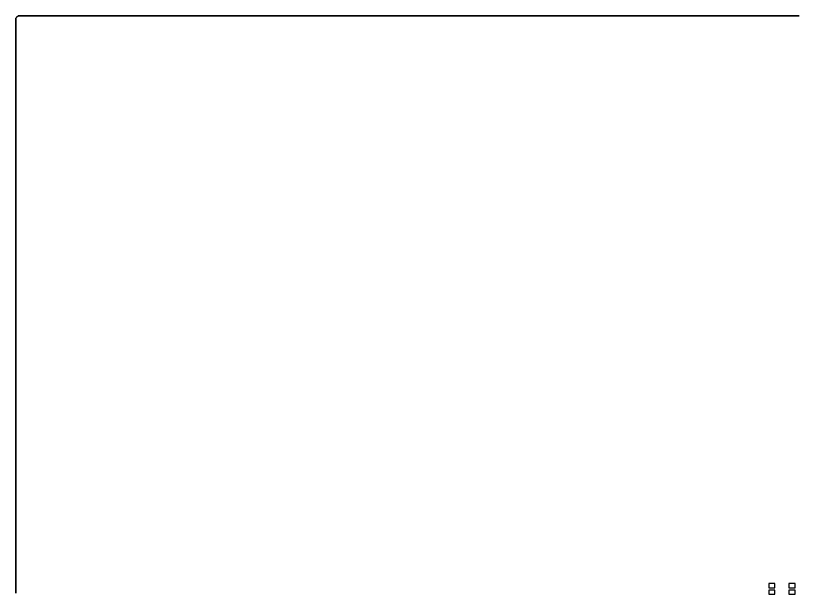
# Model space of a CAD drawing. Extents: x -190 to 190, y -140 to 140.
# Drawn here: x -190 to -0.3, y 0 to 140 of the extents above; entities that cross this region are included whole.
import ezdxf

# ---------------------------------------------------------------- set-up
doc = ezdxf.new("R2010")
doc.units = 0
doc.header["$MEASUREMENT"] = 0
doc.layers.get('0').update_dxf_attribs({"linetype": 'CONTINUOUS'})

msp = doc.modelspace()

# ---------------------------------------------------------------- linework, layer by layer
for points in [[(-0.3, 140.000996), (-189, 140.000996), (-189, 140.000996, 0.414214), (-190.000996, 139), (-190.000996, 139), (-190, 138.999004), (-190, 138.999004), (-189.999004, 139), (-189.999004, 139, -0.414214), (-189, 139.999004), (-189, 139.999004), (-0.3, 139.999004), (-0.3, 139.999004), (-0.299, 140), (-0.299, 140), (-0.3, 140.000996)], [(-190, 139, -0.414214), (-189.00002, 139.99999), (-189.00002, 139.99999), (-0.300001, 139.99999)]]:
    msp.add_lwpolyline(points, format="xyb")
for points in [[(-190, 139.000996), (-190.000996, 139), (-190.000996, 139), (-190.000996, 0.3), (-190.000996, 0.3), (-190, 0.299), (-190, 0.299), (-189.999004, 0.3), (-189.999004, 0.3), (-189.999004, 139), (-189.999004, 139), (-190, 139.000996)], [(-190, 0.299993), (-190, 139)], [(-6.2, 2.6), (-7.7, 2.6), (-7.7, 2.6), (-7.7, 1.6), (-7.7, 1.6), (-6.2, 1.6), (-6.2, 1.6), (-6.2, 2.6)], [(-1.3, 2.6), (-2.8, 2.6), (-2.8, 2.6), (-2.8, 1.6), (-2.8, 1.6), (-1.3, 1.6), (-1.3, 1.6), (-1.3, 2.6)], [(-6.2, 1), (-7.7, 1), (-7.7, 1), (-7.7, 0), (-7.7, 0), (-6.2, 0), (-6.2, 0), (-6.2, 1)], [(-1.3, 1), (-2.8, 1), (-2.8, 1), (-2.8, 0), (-2.8, 0), (-1.3, 0), (-1.3, 0), (-1.3, 1)]]:
    msp.add_lwpolyline(points)

doc.saveas('drawing.dxf')
